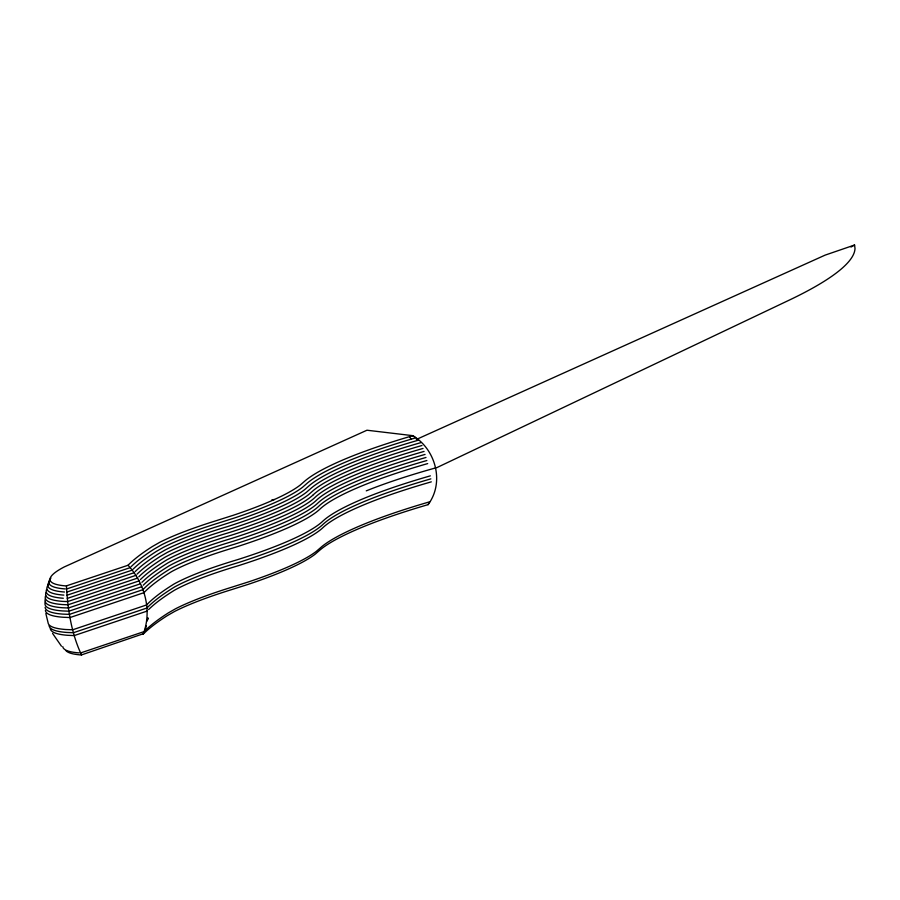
<?xml version="1.0" encoding="UTF-8"?>
<svg xmlns="http://www.w3.org/2000/svg" width="900" height="900" viewBox="0 0 900 900"><rect width="100%" height="100%" fill="white"/><g stroke="black" fill="none" stroke-linecap="round" stroke-linejoin="round"><path stroke-width="1.35" d="M147.667 619.841L147.982 617.816L146.947 621.191M145.204 629.775L146.374 625.86M143.1 634.298C152.37 610.954 144.81 583.256 128.047 565.256L66.24 585.934A114.052 18.821 -12.3 0 1 64.226 566.955L366.964 430.223L412.74 435.656C435.803 449.325 444.724 482.479 428.074 504.652L424.721 505.631A197.449 32.591 -12.3 0 0 360.157 528.075A211.399 34.886 -12.3 0 0 320.31 549.743L315.293 554.085A182.093 30.06 -12.3 0 1 247.939 584.449L231.896 589.534A155.599 25.684 -12.3 0 0 174.634 611.438L167.389 615.589A479.588 79.155 -12.3 0 0 143.786 633.589L81.293 654.975A114.052 18.821 -12.3 0 1 65.925 650.599M128.047 565.256L128.734 564.548A479.588 79.155 -12.3 0 1 152.336 546.548L159.581 542.396A155.599 25.684 -12.3 0 1 216.844 520.493L232.886 515.408A182.093 30.06 -12.3 0 0 300.24 485.044L305.257 480.701A211.399 34.886 -12.3 0 1 345.105 459.022A197.449 32.591 -12.3 0 1 409.669 436.59L413.01 435.611M850.995 247.039L854.584 245.014L855 248.445A413.145 68.186 -12.3 0 1 788.929 300.274L436.646 467.719M416.374 439.447L825.165 255.105L854.584 245.014M81.54 654.986C71.843 634.421 68.04 611.528 66.6 588.994L130.162 567.641M66.78 592.099L132.176 570.127M67.005 595.238L134.089 572.704M67.286 598.41L135.877 575.359M137.543 578.104L67.612 601.594L62.932 601.403A121.579 20.07 -12.3 0 1 46.091 592.515M139.084 580.905L67.995 604.8L62.696 604.575A122.614 20.239 -12.3 0 1 45.709 595.62M140.501 583.785L68.422 607.995L62.595 607.759A123.491 20.385 -12.3 0 1 45.495 598.736M141.784 586.71L68.895 611.201L62.651 610.942A124.2 20.497 -12.3 0 1 45.45 601.864M147.105 611.089L74.216 635.58L67.961 635.321A124.2 20.497 -12.3 0 1 50.31 628.549M80.55 652.961L144.112 631.597M130.995 566.798A477.799 78.862 -12.3 0 1 154.507 548.865L161.651 544.77A153.81 25.391 -12.3 0 1 218.25 523.114L234.45 517.984A183.881 30.352 -12.3 0 0 302.468 487.316L307.485 482.963A209.61 34.594 -12.3 0 1 347.006 461.475A195.66 32.299 -12.3 0 1 410.985 439.234L415.733 437.827L412.74 435.656M418.545 440.123L412.256 441.968A194.018 32.017 -12.3 0 0 348.817 464.017A207.956 34.324 -12.3 0 0 309.611 485.336L304.582 489.69A185.524 30.622 -12.3 0 1 235.946 520.639L219.611 525.814A152.167 25.11 -12.3 0 0 163.62 547.234L156.578 551.273A476.156 78.593 -12.3 0 0 133.132 569.149M435.746 467.876L429.12 469.744A186.12 30.713 -12.3 0 0 366.266 490.86M428.074 504.652L429.671 501.795L424.924 503.201A195.66 32.299 -12.3 0 0 360.945 525.442A209.61 34.594 -12.3 0 0 321.435 546.93L316.418 551.273A183.881 30.352 -12.3 0 1 248.389 581.94L232.2 587.07A153.81 25.391 -12.3 0 0 175.601 608.738L168.458 612.821A477.799 78.862 -12.3 0 0 144.945 630.754M271.946 499.759L274.309 499.545M61.459 646.211L52.571 633.398M409.657 436.59L410.974 439.234M45.844 613.541L48.071 622.688A125.134 20.655 -12.3 0 0 65.846 629.516L72.664 629.786L146.61 604.946L148.151 603.371A468.63 77.344 -12.3 0 1 174.206 583.909A144.495 23.85 -12.3 0 1 237.645 559.631A193.174 31.883 -12.3 0 0 322.695 521.28A200.284 33.053 -12.3 0 1 362.306 499.095A186.401 30.769 -12.3 0 1 430.346 475.853M66.487 585.945L66.6 588.994M65.306 588.938A115.841 19.114 -12.3 0 1 50.929 578.07M45.113 607.298A124.751 20.588 -12.3 0 0 62.831 614.115L69.424 614.374L142.931 589.68L144.45 588.139A469.069 77.422 -12.3 0 1 170.528 568.654A144.866 23.906 -12.3 0 1 234.112 544.32A192.78 31.815 -12.3 0 0 318.994 506.036A200.666 33.12 -12.3 0 1 358.673 483.817A186.784 30.825 -12.3 0 1 426.859 460.519M135.157 571.613A474.66 78.345 -12.3 0 1 158.524 553.793L165.476 549.799A150.671 24.863 -12.3 0 1 220.916 528.581L227.441 526.613A186.941 30.859 -12.3 0 0 306.551 492.176L311.614 487.811A206.46 34.076 -12.3 0 1 350.539 466.639A192.521 31.77 -12.3 0 1 420.817 442.631M79.245 652.905A115.841 19.114 -12.3 0 1 62.786 646.582M63.833 595.114A118.991 19.643 -12.3 0 1 49.072 583.942M63.292 598.252A120.397 19.867 -12.3 0 1 46.642 589.444M64.496 592.009A117.484 19.395 -12.3 0 1 49.928 580.984M45.394 610.425A125.134 20.655 -12.3 0 0 63.18 617.254L69.998 617.535L143.933 592.684L145.485 591.12A468.63 77.344 -12.3 0 1 171.54 571.658A144.495 23.85 -12.3 0 1 234.968 547.38A193.174 31.883 -12.3 0 0 320.017 509.029A200.284 33.053 -12.3 0 1 359.629 486.844A186.401 30.769 -12.3 0 1 427.68 463.59M49.117 625.646A124.751 20.588 -12.3 0 0 66.836 632.452L73.418 632.722L146.936 608.018L148.444 606.476A469.069 77.422 -12.3 0 1 174.532 587.002A144.866 23.906 -12.3 0 1 238.118 562.658A192.78 31.815 -12.3 0 0 322.988 524.385A200.666 33.12 -12.3 0 1 362.678 502.166A186.784 30.825 -12.3 0 1 430.864 478.868M137.047 574.166A473.31 78.12 -12.3 0 1 160.346 556.391L167.231 552.454A149.321 24.649 -12.3 0 1 222.176 531.428L228.724 529.447A188.314 31.084 -12.3 0 0 308.43 494.752L313.493 490.376A205.099 33.851 -12.3 0 1 352.159 469.35A191.171 31.556 -12.3 0 1 421.954 445.5M138.803 576.81A472.657 78.008 -12.3 0 1 165.127 557.168A148.219 24.457 -12.3 0 1 223.357 534.319L229.939 532.339A189.607 31.297 -12.3 0 0 313.369 494.685M148.579 609.592A469.688 77.524 -12.3 0 1 174.701 590.085A145.519 24.019 -12.3 0 1 231.874 567.664L238.5 565.661A192.229 31.725 -12.3 0 0 323.123 527.49A201.206 33.21 -12.3 0 1 362.914 505.215A187.335 30.915 -12.3 0 1 431.303 481.849M143.257 585.202A469.688 77.524 -12.3 0 1 169.38 565.706A145.519 24.019 -12.3 0 1 226.553 543.274L233.179 541.271A192.229 31.725 -12.3 0 0 317.801 503.111A201.206 33.21 -12.3 0 1 357.604 480.825A187.335 30.915 -12.3 0 1 425.993 457.459M141.919 582.334A470.498 77.659 -12.3 0 1 168.097 562.793A146.25 24.143 -12.3 0 1 225.562 540.259L232.166 538.256A191.52 31.613 -12.3 0 0 316.474 500.231A201.904 33.322 -12.3 0 1 356.411 477.877A188.055 31.039 -12.3 0 1 425.059 454.421M140.434 579.533A471.488 77.816 -12.3 0 1 166.68 559.946A147.15 24.289 -12.3 0 1 224.494 537.266L231.086 535.275A190.643 31.466 -12.3 0 0 314.989 497.43A202.759 33.469 -12.3 0 1 355.106 474.975A188.944 31.185 -12.3 0 1 424.069 451.406M423.034 448.436A189.979 31.354 -12.3 0 0 353.678 472.129A203.771 33.626 -12.3 0 0 313.38 494.685"/></g></svg>
